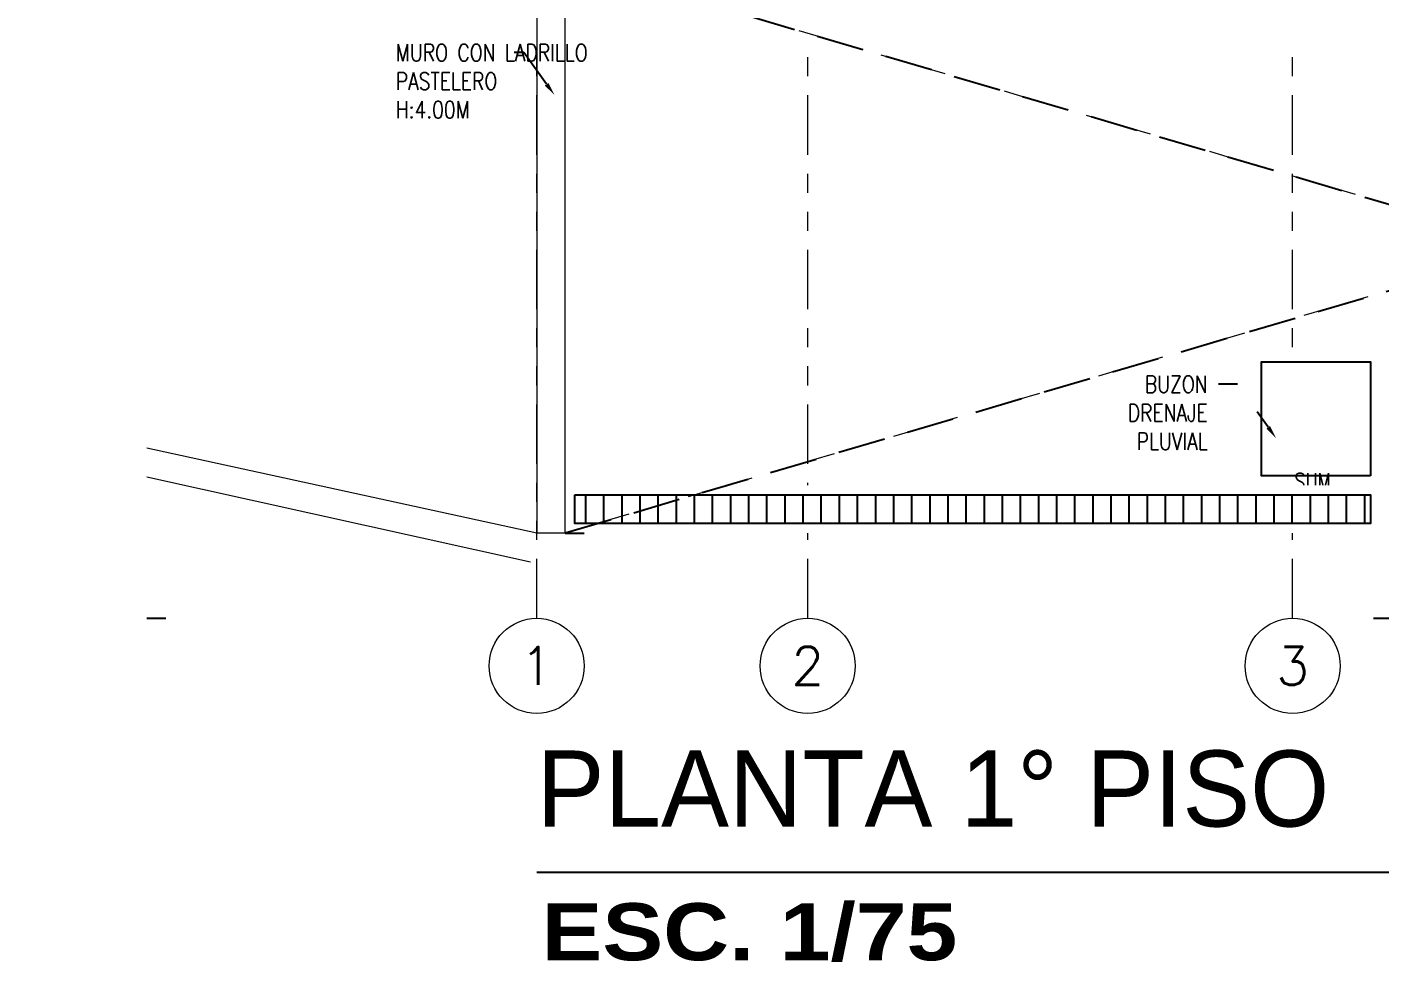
# Model space of a CAD drawing. Header units: millimetres. Extents: x -3 to 53, y -110 to 39.
# Drawn here: x -2.68 to 4.43, y 16.94 to 21.86 of the extents above; entities that cross this region are included whole.
import ezdxf
from ezdxf import colors
from ezdxf.entities.mleader import LeaderData, LeaderLine
from ezdxf.enums import TextEntityAlignment as Align
from ezdxf.math import Vec2, Vec3
from ezdxf.xclip import XClip

# ---------------------------------------------------------------- set-up
doc = ezdxf.new("R2010")
doc.units = ezdxf.units.MM
doc.header["$XCLIPFRAME"] = 2
doc.set_wipeout_variables(frame=1)
for name, pattern in [('ACAD_ISO07W100', [3, 0, -3]), ('CONTINUO', [0]), ('DOT', [6.35, 0, -6.35]), ('HIDDEN2', [0.1875, 0.125, -0.0625]), ('PHANTOM', [63.5, 31.75, -6.35, 6.35, -6.35, 6.35, -6.35]), ('PHANTOM2', [1.25, 0.625, -0.125, 0.125, -0.125, 0.125, -0.125])]:
    doc.linetypes.add(name, pattern=pattern)
for name, color, linetype in [('A-EJES', 8, 'PHANTOM'), ('A-PROYECCIONES', 8, 'HIDDEN2'), ('A-TEXTO-INDICACIONES', 8, 'Continuous'), ('DLP_TEXTO AMBIENTE', 8, 'Continuous')]:
    doc.layers.add(name, color=color, linetype=linetype)
doc.layers.add('A-MURO ALTO', color=8, linetype='Continuous', lineweight=20)
doc.layers.add('A-MUROS', color=8, linetype='Continuous', lineweight=30)
doc.styles.add('R160-75', font='ariblk.ttf', dxfattribs={"height": 0.6})
doc.styles.add('R175-75', font='GOTHIC.TTF', dxfattribs={"height": 0.4})
doc.styles.add('ROMANS', font='ROMANS.shx', dxfattribs={"oblique": 10})
doc.styles.add('TXT_COTAS', font='romans.shx', dxfattribs={"width": 0.8})

# ---------------------------------------------------------------- blocks, each defined once
blk = doc.blocks.new('Ejes_Torre C 1var')
at = {"layer": 'A-EJES', "color": 8, "linetype": 'PHANTOM2', "lineweight": 0, "ltscale": 0.5}
for points in [[(0, -3.45), (0, -0.5)], [(1.425, -3.45), (1.425, -0.5)], [(3.975, -3.45), (3.975, -0.5)]]:
    blk.add_lwpolyline(points, dxfattribs=at)
at = {"layer": 'A-EJES', "color": 8, "linetype": 'Continuous', "lineweight": 0}
for centre in [(0, -3.7), (1.425, -3.7), (3.975, -3.7)]:
    blk.add_circle(centre, 0.25, dxfattribs=at)
at = {"layer": 'A-EJES', "color": 8, "linetype": 'Continuous', "lineweight": 0, "style": 'ROMANS'}
for s, p in [('1', (0, -3.7)), ('2', (1.425, -3.7)), ('3', (3.975, -3.7))]:
    blk.add_text(s, height=0.2, dxfattribs=at).set_placement(p, align=Align.MIDDLE_CENTER)
blk = doc.blocks.new('b4')
at = {"color": 8}
blk.add_wipeout([(0.6732, -0.7), (0, -0.7), (0, 0), (0.6732, 0)], dxfattribs=at)
blk.add_lwpolyline([(0.6232, -0.65), (0.05, -0.65), (0.05, -0.05), (0.6232, -0.05)], close=True, dxfattribs=at)
blk = doc.blocks.new('*U256')
at = {"color": 8}
blk.add_ellipse((0, 0), major_axis=(0.0118, 0.036), ratio=1, start_param=5.813820330443059, end_param=12.09700563762265, dxfattribs=at)
at = {"layer": 'A-TEXTO-INDICACIONES', "color": 8, "style": 'ROMANS', "width": 0.75}
blk.add_text('SUM.', height=0.09, dxfattribs=at).set_placement((-0.1125, 0.1003))
blk = doc.blocks.new('FONDO_')
at = {"layer": 'A-MURO ALTO', "color": 8}
for points in [[(-12.2912, -2.0057), (-13.4413, -4.4608)], [(-12.1622, -2.0794), (-13.2996, -4.5261)]]:
    blk.add_lwpolyline(points, dxfattribs=at)
blk.add_lwpolyline([(-7.6396, -5.793), (-13.2996, -4.5261), (-13.3323, -4.6724), (-7.6724, -5.9394)], close=True, dxfattribs=at)
at = {"layer": 'A-PROYECCIONES', "color": 8, "ltscale": 2}
for p, q in [((-13.3322, -4.6727), (-12.6329, -15.2815)), ((-15.5604, -14.6261), (-10.4048, -5.3278))]:
    blk.add_line(p, q, dxfattribs=at)
blk = doc.blocks.new('TEXTO NOTAS P1')
at = {"layer": 'A-TEXTO-INDICACIONES'}
ml = blk.add_multileader_mtext('Standard', dxfattribs=at)
ml.set_content('\\pxsm1;MURO CON LADRILLO PASTELERO \\P\\pt16;H:4.00M ', color=256, style='TXT_COTAS')
ml.set_leader_properties(color=7)
ml.build(insert=Vec2(0, 0))
ml.multileader.update_dxf_attribs({"dogleg_length": 0.05, "arrow_head_size": 0.07})
ctx = ml.context
ctx.base_point, ctx.char_height, ctx.arrow_head_size, ctx.landing_gap_size, ctx.plane_origin = Vec3(-2.1407, -14.3257), 0.09, 0.07, 0.05, Vec3(-2.2113, -15.0289)
notes = []
notes.append((ctx, [(1, (1, 1, 0), (-1.4182, -14.3257), (-1, 0), 0.05, [(0, [(-1.2564, -14.5489)], 0, [])])]))
ctx.mtext.insert, ctx.mtext.width, ctx.mtext.defined_height, ctx.mtext.flow_direction = Vec3(-2.0907, -14.2807), 1.102183, 0.8046, 5
for ctx, leaders in notes:
    for number, flags, end, landing, length, lines in leaders:
        leader = LeaderData()
        leader.index, (leader.has_last_leader_line, leader.has_dogleg_vector, leader.attachment_direction) = number, flags
        leader.last_leader_point, leader.dogleg_vector, leader.dogleg_length = Vec3(end), Vec3(landing), length
        for number, points, colour, breaks in lines:
            line = LeaderLine()
            line.index, line.vertices, line.color, line.breaks = number, Vec3.list(points), colors.encode_raw_color(colour), breaks
            leader.lines.append(line)
        ctx.leaders.append(leader)
blk = doc.blocks.new('IISS P1')
at = {"color": 8, "linetype": 'CONTINUO'}
blk.add_blockref('b4', (2.4108, -15.9015, 0), dxfattribs=at)
at = {"color": 8, "ltscale": 0.05}
blk.add_blockref('*U256', (2.7474, -16.7265, 0), dxfattribs=at)
at = {"layer": 'A-TEXTO-INDICACIONES', "color": 8}
ml = blk.add_multileader_mtext('Standard', dxfattribs=at)
ml.set_content('BUZON DRENAJE PLUVIAL', color=8, style='TXT_COTAS')
ml.set_leader_properties(color=7)
ml.build(insert=Vec2(0, 0))
ml.multileader.update_dxf_attribs({"dogleg_length": 0.05, "arrow_head_size": 0.07})
ctx = ml.context
ctx.base_point, ctx.char_height, ctx.arrow_head_size, ctx.landing_gap_size, ctx.plane_origin = Vec3(1.6825, -16.0693), 0.09, 0.07, 0.05, Vec3(2.6874, -15.6046)
ctx.text_align_type = 2
notes = []
notes.append((ctx, [(0, (1, 1, 0), (2.3352, -16.0693), (-1, 0), 0.107, [(0, [(2.5376, -16.3522)], 0, [])])]))
ctx.mtext.insert, ctx.mtext.width, ctx.mtext.defined_height, ctx.mtext.alignment, ctx.mtext.flow_direction = Vec3(2.1782, -16.0243), 0.583248, 0.8046, 3, 5
for ctx, leaders in notes:
    for number, flags, end, landing, length, lines in leaders:
        leader = LeaderData()
        leader.index, (leader.has_last_leader_line, leader.has_dogleg_vector, leader.attachment_direction) = number, flags
        leader.last_leader_point, leader.dogleg_vector, leader.dogleg_length = Vec3(end), Vec3(landing), length
        for number, points, colour, breaks in lines:
            line = LeaderLine()
            line.index, line.vertices, line.color, line.breaks = number, Vec3.list(points), colors.encode_raw_color(colour), breaks
            leader.lines.append(line)
        ctx.leaders.append(leader)
at = {"color": 8}
blk.add_wipeout([(-1.1999, -16.6015), (3.084, -16.6015), (3.084, -16.8515), (-1.1999, -16.8515)], dxfattribs=at).translate(0, 0, 0)
at = {"linetype": 'CONTINUO'}
h = blk.add_hatch(dxfattribs=at)
h.set_pattern_fill('ANSI31', color=8, scale=0.03, angle=45)
h.set_pattern_definition([(90, (-7.26617, -36.05136), (-0.09525, 0), [])])
h.paths.add_polyline_path([(-1.1499, -16.6515), (3.034, -16.6515), (3.034, -16.8015), (-1.1499, -16.8015)])
at = {"color": 8, "linetype": 'CONTINUO', "elevation": 0}
blk.add_lwpolyline([(-1.1499, -16.6515), (3.034, -16.6515), (3.034, -16.8015), (-1.1499, -16.8015)], close=True, dxfattribs=at)
blk = doc.blocks.new('arq.')
at = {"layer": 'A-MUROS', "color": 8}
blk.add_blockref('Ejes_Torre C 1var', (101.2127, 24.0936), dxfattribs=at)
at = {"layer": 'A-TEXTO-INDICACIONES', "color": 8}
blk.add_blockref('TEXTO NOTAS P1', (102.5627, 37.9436), dxfattribs=at)
at = {"color": 8, "linetype": 'ACAD_ISO07W100', "ltscale": 5}
ref = blk.add_blockref('IISS P1', (102.5627, 37.9436), dxfattribs=at)
XClip(ref).set_block_clipping_path([(-1.1998675355, -16.8514768426), (48.5500013503, -11.0499602037)])
at = {"layer": 'A-PROYECCIONES', "color": 8, "lineweight": 0}
for p, q in [((111.5632, 21.0946, 0), (101.3629, 24.0936, 0)), ((101.3632, 21.0938, 0), (111.5629, 24.0946, 0))]:
    blk.add_line(p, q, dxfattribs=at)
at = {"color": 8, "linetype": 'DOT'}
ref = blk.add_blockref('FONDO_', (93.8909, 33.0827), dxfattribs=dict(at, rotation=102.6173891652518))
XClip(ref).set_block_clipping_path([(-13.2902250815, -2.4271841227), (-25.0859891039, -55.1232695242), (-5.7853781296, -59.4436180056), (6.0103858928, -6.7475326041)])

msp = doc.modelspace()

# ---------------------------------------------------------------- block references
at = {"color": 7}
msp.add_blockref('arq.', (-101.2125, -1.8936), dxfattribs=at)

# ---------------------------------------------------------------- next in the draw order: linework, layer by layer
at = {"layer": 'DLP_TEXTO AMBIENTE', "color": 0}
msp.add_lwpolyline([(0.0002, 17.4157), (9.2002, 17.4157)], dxfattribs=at)

# ---------------------------------------------------------------- next in the draw order: texts
at = {"layer": 'DLP_TEXTO AMBIENTE', "color": 0, "attachment_point": 1}
for s, insert, char_height, width, style in [('PLANTA 1° PISO', (0.0002, 18.0551), 0.4, 16.529649, 'R175-75'), ('ESC. 1/75', (0.0255, 17.252), 0.3, 10.725123, 'R160-75')]:
    msp.add_mtext(s, dxfattribs=dict(at, insert=insert, char_height=char_height, width=width, style=style))

doc.saveas('drawing.dxf')
